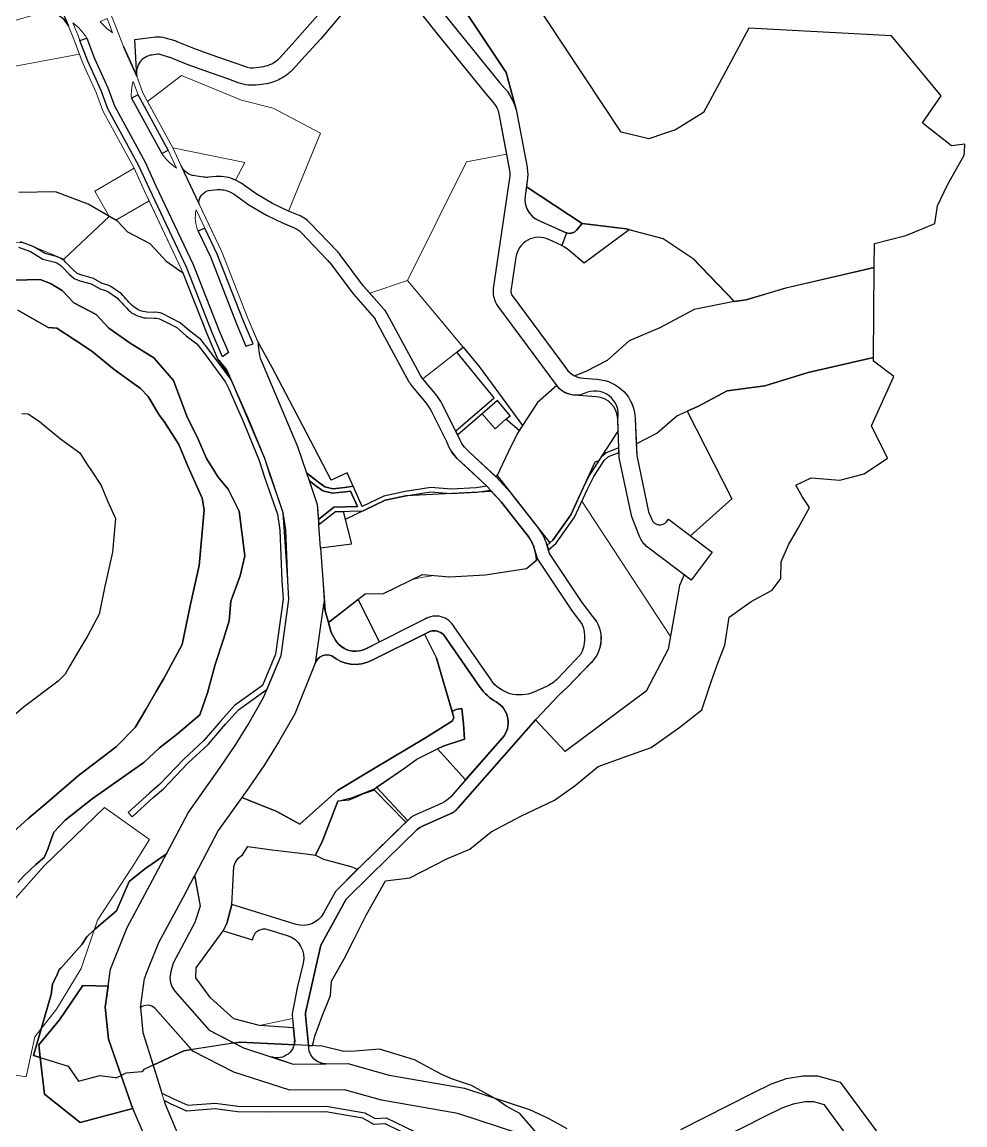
# Model space of a CAD drawing. Header units: millimetres. Extents: x 234550 to 240984, y 469077 to 474234.
# Drawn here: x 239903.7 to 240226.9, y 469961.6 to 470339.7 of the extents above; entities that cross this region are included whole.
import ezdxf

# ---------------------------------------------------------------- set-up
doc = ezdxf.new("R2010")
doc.units = ezdxf.units.MM
for name, color, linetype, lineweight in [('_proposed _Primary_road_Hatch', 7, 'Continuous', 0), ('_Proposed bicycle track hatch', 60, 'Continuous', 30), ('_Proposed institutional precinct_hatch', 150, 'Continuous', 0), ('_proposed OS-1_hatch', 70, 'Continuous', 0), ('_proposed OS-2 _hatch', 83, 'Continuous', 0), ('_Proposed urban Core _Hatch', 10, 'Continuous', 0), ('_Proposed_footpath hatch', 161, 'Continuous', 30), ('_Propossed _Secondary_road_Hatch', 251, 'Continuous', 0), ('E1', 108, 'Continuous', 30), ('E2', 106, 'Continuous', 30), ('E4', 53, 'Continuous', 30)]:
    doc.layers.add(name, color=color, linetype=linetype, lineweight=lineweight)
doc.layers.add('_Proposed Service-1 hatch', color=210, linetype='Continuous')
doc.layers.add('_proposed Tertiary_road_Hatch', color=252, linetype='Continuous')
doc.layers.add('_proposed UV_2_Hatch', color=53, linetype='Continuous', lineweight=0, true_color=0xf2d64a)
doc.layers.add('water', color=140, linetype='Continuous', lineweight=30, true_color=0x00cdfe)

msp = doc.modelspace()

# ---------------------------------------------------------------- linework, layer by layer
at = {"layer": '_proposed _Primary_road_Hatch'}
msp.add_lwpolyline([(239960.9, 469922.46), (239941.21, 469968.35), (239941.19, 469968.35), (239933.29, 469991.06), (239932.25, 470002.01), (239934.04, 470014.98), (239939.7, 470029.34), (239948.44, 470045.53), (239960.66, 470068.67), (239971.57, 470084.15), (239977.03, 470092.06), (239981.2, 470098.89), (239986.52, 470108.15), (239992.5, 470122.53), (239995.19, 470141.78), (239994.81, 470148.3), (239993.19, 470171.49), (239986.89, 470190.08), (239974.94, 470218.21), (239970.89, 470223.91), (239967.35, 470232.24), (239958.42, 470254.96), (239945.71, 470281.81), (239942.14, 470289.66), (239931.42, 470309.28), (239929.14, 470315.55), (239924.56, 470325.6), (239921.38, 470334.12), (239919.2, 470339.43), (239917.51, 470343.42)], dxfattribs=at)
msp.add_lwpolyline([(239933.04, 470345.21), (239935.34, 470339.59), (239938.43, 470331.35), (239943.04, 470321.23), (239945.13, 470315.48), (239955.45, 470296.64), (239959.32, 470288.12), (239972.2, 470260.92), (239981.23, 470237.92), (239984.69, 470229.77, 0.107994), (239985.98, 470222.9), (239998.16, 470194.23), (240004.89, 470174.36), (240006.79, 470148.89), (240007.23, 470141.37), (240004.23, 470119.95), (239997.17, 470102.6), (239991.59, 470092.89), (239986.79, 470085.06), (239981.32, 470077.14), (239970.98, 470062.52), (239958.89, 470039.64), (239950.55, 470024.2), (239945.66, 470011.87), (239944.27, 470001.83), (239945.09, 469993.36), (239952.78, 469968.73), (239972.32, 469922.47)], format="xyb", dxfattribs=at)
at = {"layer": '_Proposed bicycle track hatch'}
msp.add_lwpolyline([(239902.54, 470262.52), (239906.62, 470261.03), (239910.88, 470258.51), (239914.94, 470257.41, -0.153542), (239917.53, 470255.73), (239919.88, 470253.36), (239921.59, 470251.77), (239923.57, 470251.05), (239927.42, 470249.99), (239930.45, 470248.28, -0.046584), (239933.17, 470247.32), (239936.42, 470245.03, 0.015423), (239940.66, 470240.58, 0.151834), (239946.34, 470238.3), (239948.98, 470238.19, -0.143471), (239950.87, 470238), (239956.82, 470234.99), (239959.95, 470232.21), (239963.62, 470229.47), (239966.28, 470226.07), (239973.5, 470216.31), (239974.54, 470213.94), (239977.91, 470206.47), (239979.38, 470203.11), (239985.01, 470189.39), (239986.86, 470183.74), (239989.27, 470176.89), (239991.25, 470171.01), (239992.12, 470165.49), (239992.81, 470148.2), (239993.18, 470141.86), (239990.56, 470123.06), (239986.1, 470112.33), (239976.51, 470105.47), (239971.95, 470100.28), (239966.07, 470093.44), (239959.13, 470087.07), (239950.78, 470078.31), (239947.36, 470075.37), (239940.07, 470068.78), (239941.42, 470067.29), (239948.68, 470073.87), (239952.16, 470076.86), (239960.53, 470085.64), (239967.51, 470092.05), (239973.46, 470098.97), (239977.86, 470103.97), (239987.73, 470111.04), (239992.5, 470122.53), (239995.19, 470141.78), (239994.81, 470148.3), (239994.11, 470165.69), (239993.19, 470171.49), (239991.16, 470177.54), (239988.75, 470184.38), (239986.89, 470190.08), (239981.22, 470203.89), (239979.73, 470207.29), (239976.37, 470214.75), (239975.24, 470217.32), (239967.87, 470227.28), (239965.03, 470230.91), (239961.21, 470233.76), (239957.96, 470236.66), (239951.7, 470239.82, 0.135741), (239948.87, 470240.2), (239946.47, 470240.3, -0.147958), (239941.99, 470242.08, -0.015747), (239937.76, 470246.54), (239934.18, 470249.05, 0.045298), (239931.21, 470250.15), (239928.19, 470251.85), (239924.18, 470252.95), (239922.66, 470253.51), (239921.27, 470254.8), (239919, 470257.08, 0.150242), (239915.47, 470259.34), (239911.66, 470260.37), (239907.48, 470262.85), (239903.16, 470264.42, 0.036835)], format="xyb", dxfattribs=at)
at = {"layer": '_Proposed institutional precinct_hatch'}
msp.add_lwpolyline([(239933.04, 470345.21), (239935.34, 470339.59), (239938.43, 470331.35), (239943.04, 470321.23), (239945.13, 470315.48), (239946.75, 470312.52), (239958.34, 470321.42), (239978.94, 470313), (239989.79, 470310.2), (240006.02, 470301.7), (239995.07, 470274.9), (239998.49, 470273.5, -0.097164), (240002.51, 470270.85), (240011.64, 470261.26, -0.028933), (240012.76, 470259.94), (240020.8, 470249.25), (240022.97, 470246.77), (240035.79, 470251.18), (240056.1, 470291.88), (240069.86, 470294.46), (240067.27, 470308.28, 0.132123), (240065.47, 470312.03), (240062.75, 470315.19), (240046.12, 470335.69), (240033.67, 470351.48)], format="xyb", dxfattribs=at)
msp.add_lwpolyline([(239931.42, 470309.28), (239929.14, 470315.55), (239924.56, 470325.6), (239923.38, 470328.77), (239889.54, 470322.46), (239889.29, 470285.55), (239891.07, 470263.92), (239894.6, 470264.78), (239904.44, 470264.1), (239918.08, 470258.4), (239933.61, 470273.09), (239928.62, 470281.76), (239942.14, 470289.66)], close=True, dxfattribs=at)
msp.add_lwpolyline([(240028.87, 470239.7), (240040.05, 470219, 0.054753), (240041.13, 470217.43), (240054.89, 470228.25), (240035.79, 470251.18), (240022.97, 470246.77), (240027.86, 470241.17, -0.055813)], format="xyb", close=True, dxfattribs=at)
at = {"layer": '_proposed OS-1_hatch'}
msp.add_lwpolyline([(239888.03, 469980.7), (239905.16, 469978.16), (239908.07, 469991.85), (239915.52, 470001.37), (239923.98, 470015.24), (239929.59, 470031.86), (239941.41, 470050.04), (239947.42, 470059.49), (239931.99, 470070.48), (239911.33, 470050.51), (239896.25, 470033.38), (239886.44, 470004.87), (239882.47, 469987.5), (239881.73, 469981.98)], close=True, dxfattribs=at)
at = {"layer": '_proposed OS-2 _hatch'}
for points in [[(239921.11, 470339.51), (239923.05, 470334.77), (239923.57, 470333.39), (239925.91, 470334.27, 0.093469)], [(239933.67, 470338.93), (239932.85, 470340.93), (239930.54, 470339.98, 0.094851), (239934.73, 470336.1)], [(239941.82, 470319.33, 0.095139), (239941.2, 470313.7), (239943.48, 470314.74)], [(239953.83, 470295.84), (239951.6, 470294.72, 0.095913), (239956.62, 470289.71)], [(240095.67, 470270.68), (240076.57, 470283.22), (240076.12, 470280.22, 0.331972), (240080.66, 470271.79), (240090.04, 470267.65), (240090.37, 470267.5, 0.321363), (240093.76, 470268.38)], [(239963.38, 470275.33, 0.159172), (239964.08, 470268.01), (239966.34, 470269.08)], [(240028.87, 470239.7), (240040.05, 470219, 0.054753), (240041.13, 470217.43), (240054.89, 470228.25), (240035.79, 470251.18), (240022.97, 470246.77), (240027.86, 470241.17, -0.055813)], [(240118.07, 470159.75, -0.136761), (240115.47, 470163.17), (240112.7, 470170.13), (240108.43, 470190.37), (240108.36, 470192.17), (240104.76, 470190.75), (240103.25, 470189.43), (240099.64, 470183.93), (240097.39, 470179.38), (240095.59, 470175.47), (240125.99, 470129.09), (240129.08, 470146.6), (240130.66, 470150.2)], [(240066.26, 470106.63, -0.113957), (240060.76, 470111.62), (240048.13, 470129.79, 0.247186), (240043.66, 470130.91), (240041.62, 470129.89), (240045.73, 470121.65), (240051.12, 470103.39), (240052.56, 470104.03), (240054.41, 470104.38), (240055.05, 470099.16), (240055.33, 470093.92), (240048.01, 470091.49), (240046.08, 470090.52), (240055.72, 470079.96), (240068.37, 470094.37, 0.477454)]]:
    msp.add_lwpolyline(points, format="xyb", close=True, dxfattribs=at)
for points in [[(239947.3, 470278.47), (239935.85, 470271.78), (239936.39, 470271.47), (239939.92, 470267.72), (239947.58, 470263.7), (239953.33, 470257.49), (239957.35, 470254.64), (239958.93, 470253.66), (239958.42, 470254.96)], [(240065.85, 470200.24), (240069.5, 470203.54), (240070.97, 470204.7), (240066.64, 470209.95), (240061.43, 470205.4)]]:
    msp.add_lwpolyline(points, close=True, dxfattribs=at)
at = {"layer": '_Proposed Service-1 hatch'}
for points in [[(240095.67, 470270.68), (240076.57, 470283.22), (240076.12, 470280.22, 0.331972), (240080.66, 470271.79), (240090.04, 470267.65), (240090.37, 470267.5, 0.321363), (240093.76, 470268.38)], [(240066.26, 470106.63, -0.113957), (240060.76, 470111.62), (240048.13, 470129.79, 0.247186), (240043.66, 470130.91), (240041.62, 470129.89), (240045.73, 470121.65), (240051.12, 470103.39), (240052.56, 470104.03), (240054.41, 470104.38), (240055.05, 470099.16), (240055.33, 470093.92), (240048.01, 470091.49), (240046.08, 470090.52), (240055.72, 470079.96), (240068.37, 470094.37, 0.477454)]]:
    msp.add_lwpolyline(points, format="xyb", close=True, dxfattribs=at)
msp.add_lwpolyline([(240041.62, 470129.89), (240023.51, 470120.84, -0.298924), (240009.88, 470122.45, 0.424388), (240004.23, 470119.95), (239997.17, 470102.6), (239991.59, 470092.89), (239986.79, 470085.06), (239981.32, 470077.14), (239979.05, 470073.93), (239991.06, 470069.08), (239998.88, 470064.69), (240011.89, 470076.24), (240024.12, 470083.73), (240041.96, 470094.37), (240051.28, 470100.21), (240051.73, 470101.32), (240045.73, 470121.65)], format="xyb", dxfattribs=at)
msp.add_lwpolyline([(239941.66, 469967.31), (239923.68, 469962.44), (239911.39, 469972.19), (239909.44, 469989.08), (239916.55, 469997.68), (239924.54, 470009.4), (239933.25, 470009.25), (239932.25, 470002.01), (239933.29, 469991.06), (239941.21, 469968.35)], close=True, dxfattribs=at)
at = {"layer": '_proposed Tertiary_road_Hatch'}
for points in [[(240038.33, 470355.27), (240050.81, 470339.44), (240067.35, 470319.04, -0.130158), (240073.09, 470309.72), (240076.8, 470290.02, -0.083299), (240076.89, 470285.39), (240076.12, 470280.22, 0.337447), (240080.8, 470271.73), (240090.37, 470267.5)], [(240021.51, 470352.35), (240010.51, 470339.09), (240006.08, 470334.05), (240000.7, 470328.17), (239996.53, 470323.51, -0.083145), (239992.92, 470320.62), (239992.24, 470320.24, -0.089933), (239987.51, 470318.62), (239984.82, 470318.21, -0.128298), (239977.79, 470318.95), (239974.63, 470320.15), (239966.41, 470322.97), (239960.27, 470325.18), (239954.48, 470327.58, 0.024924), (239954.29, 470327.65), (239951.08, 470328.62, 0.103873), (239950.26, 470328.7), (239948.25, 470328.45, 0.434639), (239943.04, 470321.23), (239938.43, 470331.35), (239943.04, 470321.23), (239942.41, 470333.79), (239949.54, 470334.65, -0.103873), (239952.82, 470334.37), (239956.03, 470333.39, -0.024924), (239956.78, 470333.13), (239962.44, 470330.77), (239968.4, 470328.63), (239976.66, 470325.79), (239979.91, 470324.57, 0.128298), (239983.92, 470324.15), (239986.61, 470324.55, 0.089933), (239989.31, 470325.48), (239989.99, 470325.86, 0.083145), (239992.06, 470327.51), (239996.25, 470332.2), (240001.61, 470338.06), (240005.95, 470342.99)], [(240088.71, 470263.18), (240084.22, 470265.23, 0.498545), (240072.99, 470259.12), (240071.28, 470247.53, 0.198435), (240071.65, 470246.05), (240090.27, 470220.85, 0.219803), (240096.15, 470217.62), (240100.88, 470217.29, -0.382997), (240113.91, 470203.87), (240114.4, 470191.11), (240118.47, 470171.87), (240119.53, 470169.21, 0.58406), (240124.71, 470168.5), (240125.32, 470169.31), (240140.27, 470157.97), (240133.02, 470148.41), (240118.07, 470159.75, -0.13676), (240115.47, 470163.17), (240112.7, 470170.13), (240108.43, 470190.37), (240107.91, 470203.64, 0.382997), (240100.47, 470211.31), (240092.98, 470211.83, -0.219803), (240087.09, 470215.05), (240066.82, 470242.49, -0.198435), (240065.34, 470248.41), (240070.95, 470286.27, 0.083299), (240070.9, 470288.91), (240067.27, 470308.28, 0.132123), (240065.47, 470312.03), (240062.75, 470315.19), (240046.12, 470335.69), (240033.67, 470351.48, 0.421889)], [(239917.51, 470343.42), (239919.6, 470338.46, 0.277549), (239911.41, 470343.25)]]:
    msp.add_lwpolyline(points, format="xyb", dxfattribs=at)
for points in [[(239972.37, 470225.01), (239969.01, 470232.92), (239960.07, 470255.67), (239947.35, 470282.57), (239943.74, 470290.5), (239933.06, 470310.03), (239930.81, 470316.24), (239926.23, 470326.29), (239923.57, 470333.39), (239925.91, 470334.27), (239928.54, 470327.25), (239933.13, 470317.18), (239935.35, 470311.06), (239945.96, 470291.66), (239949.62, 470283.62), (239962.37, 470256.67), (239971.33, 470233.87), (239974.45, 470226.51)], [(239953.83, 470295.84), (239943.48, 470314.74), (239941.2, 470313.7), (239951.6, 470294.72)], [(239964.08, 470268.01), (239968.25, 470259.21), (239977.25, 470236.29), (239980.47, 470228.65), (239982.89, 470229.42), (239979.57, 470237.24), (239970.54, 470260.2), (239966.34, 470269.08)], [(240013.74, 470171.98), (240016.65, 470160.69), (240006.01, 470159.4), (240005.41, 470167.43), (240011.14, 470171.91)]]:
    msp.add_lwpolyline(points, close=True, dxfattribs=at)
for points in [[(239972.61, 470028.17), (239982.7, 470025.06), (239982.94, 470025.93, -0.421235), (239987.97, 470028.67), (239994.61, 470026.62, -0.396479), (240000.03, 470017.09), (239997.97, 470008.61), (239996.37, 470000.28, 0.071839), (239996.33, 469999.42), (239997.13, 469991.2, -0.541072), (239989.29, 469984.92), (239996.66, 469982.51), (240007.89, 469982.59, -0.384122), (240001.96, 469988.01), (240000.87, 469999.21, -0.071839), (240000.91, 470000.07), (240006.15, 470023.2), (240014.81, 470038.98), (240023.23, 470047.4), (240039.19, 470062.89, -0.089025), (240040.95, 470064.08), (240050.46, 470068.28, 0.109064), (240053.24, 470070.32), (240079.87, 470100.64), (240087.78, 470109.06, -0.025795), (240088.37, 470109.64), (240090.59, 470111.55), (240098.42, 470119.77, 0.416535), (240099.34, 470135.96), (240095.73, 470140.71), (240084.54, 470157.59), (240083.57, 470160.66, 0.077791), (240080.85, 470166.09), (240071.33, 470178.2), (240066.21, 470183.8), (240057.11, 470192.32, -0.148732), (240053.47, 470197.4), (240047.65, 470208.93, 0.054921), (240045.86, 470211.68), (240041.13, 470217.43, -0.054753), (240040.05, 470219), (240028.87, 470239.7, 0.055813), (240027.86, 470241.17), (240020.8, 470249.25), (240012.76, 470259.94, 0.028933), (240011.64, 470261.26), (240002.51, 470270.85, 0.097164), (239998.49, 470273.5), (239995.07, 470274.9), (239989.58, 470277.57), (239983.94, 470280.84), (239978.81, 470284.55), (239976.9, 470285.55, 0.136409), (239970.28, 470286.77), (239967.68, 470286.53, -0.056934), (239965.86, 470286.58), (239962.9, 470286.99, -0.256899), (239958.26, 470290.45), (239959.32, 470288.12), (239964.32, 470277.56, -0.342896), (239967.57, 470282.01), (239970.69, 470282.29, -0.134628), (239974.88, 470281.53), (239976.44, 470280.71), (239981.49, 470277.06), (239987.46, 470273.59), (239993.23, 470270.79), (239996.79, 470269.33, -0.097164), (239999.36, 470267.64), (240008.2, 470258.35, -0.028882), (240009.32, 470257.03), (240017.3, 470246.42), (240024.47, 470238.21, -0.055813), (240024.91, 470237.57), (240036.34, 470216.42, 0.039786), (240037.43, 470214.85), (240042.21, 470209.03, -0.055006), (240044, 470206.28), (240049.21, 470195.96, 0.123554), (240053.16, 470189.82), (240056.8, 470186.4), (240063.1, 470180.55), (240067.9, 470175.28), (240072.9, 470168.93), (240076.77, 470164.03, -0.090876), (240079.3, 470159.25), (240080.44, 470155.64), (240092.06, 470138.1), (240095.75, 470133.24, -0.204875), (240095.17, 470122.87), (240087.33, 470114.66, -0.098574), (240083.5, 470111.97), (240079.16, 470110.05, -0.35913), (240064.46, 470114.18), (240051.83, 470132.36, 0.434964), (240041.74, 470134.98), (240021.5, 470124.87, -0.38702), (240011.13, 470127.8), (240009.61, 470130.47), (240007.05, 470140.03), (240004.23, 470119.95, -0.424388), (240009.88, 470122.45, 0.298924), (240023.51, 470120.84), (240043.66, 470130.91, -0.247186), (240048.13, 470129.79), (240060.76, 470111.62, 0.113957), (240066.26, 470106.63, -0.477454), (240068.37, 470094.37), (240050.51, 470074.03, -0.109064), (240047.73, 470071.99), (240038.39, 470067.87, 0.089025), (240036.63, 470066.68), (240020.07, 470050.6), (240011.18, 470041.7), (240007.04, 470034.18, -0.355846), (239997.67, 470030.38), (239975.58, 470037.19), (239973.89, 470030.63)], [(240111.83, 470268.63), (240110.78, 470268.9), (240095.67, 470270.68), (240093.76, 470268.38, -0.321363), (240090.37, 470267.5), (240088.71, 470263.18, -0.066114), (240090.5, 470262.07), (240096.36, 470257.23)]]:
    msp.add_lwpolyline(points, format="xyb", close=True, dxfattribs=at)
at = {"layer": '_Proposed urban Core _Hatch'}
msp.add_lwpolyline([(239923.38, 470328.77), (239921.38, 470334.12), (239919.2, 470339.43, 0.310316), (239909.96, 470342.82), (239899.8, 470339.81), (239892.9, 470338.12), (239896.46, 470323.75)], format="xyb", close=True, dxfattribs=at)
at = {"layer": '_proposed UV_2_Hatch'}
for points in [[(239995.07, 470274.9), (240006.02, 470301.7), (239989.79, 470310.2), (239978.94, 470313), (239958.34, 470321.42), (239946.75, 470312.52), (239955.45, 470296.64), (239980.04, 470291.54), (239976.9, 470285.55), (239978.81, 470284.55), (239983.94, 470280.84), (239989.58, 470277.57)], [(239933.61, 470273.09), (239928.62, 470281.76), (239942.14, 470289.66), (239945.71, 470281.81), (239947.3, 470278.47), (239935.85, 470271.78)]]:
    msp.add_lwpolyline(points, close=True, dxfattribs=at)
for points in [[(240065.34, 470248.41), (240070.95, 470286.27, 0.083299), (240070.9, 470288.91), (240069.86, 470294.46), (240056.1, 470291.88), (240035.79, 470251.18), (240060.36, 470221.69), (240075.2, 470201.37), (240080.42, 470209.31), (240087.05, 470215.11), (240067.76, 470241.22, -0.229108)], [(240096.36, 470257.23), (240090.5, 470262.07, 0.066114), (240088.71, 470263.18), (240084.22, 470265.23, 0.498545), (240072.99, 470259.12), (240071.28, 470247.53, 0.198435), (240071.65, 470246.05), (240090.27, 470220.85, 0.119572), (240093.17, 470218.43), (240096.94, 470219.92), (240104.25, 470223.72), (240107.38, 470226.48), (240111.85, 470230.42), (240122.31, 470234.95), (240134.14, 470241.25), (240147.83, 470243.9), (240133.66, 470258.68), (240123.44, 470265.57), (240111.83, 470268.63)], [(240052.72, 470226.54), (240041.13, 470217.43), (240045.85, 470211.68, -0.054967), (240047.65, 470208.93), (240052.36, 470199.6), (240065.49, 470210.86)], [(240131.74, 470206.34), (240128.13, 470204.77), (240121.34, 470198.8), (240114.25, 470195.11), (240114.4, 470191.11), (240118.47, 470171.87), (240119.53, 470169.21, 0.58406), (240124.71, 470168.5), (240125.32, 470169.31), (240132.86, 470163.59), (240146.99, 470176.29)], [(240073.55, 470198.85), (240074.13, 470199.75), (240069.5, 470203.54), (240065.85, 470200.24), (240061.43, 470205.4), (240053.06, 470198.22), (240053.47, 470197.4, 0.148732), (240057.11, 470192.32), (240066.13, 470183.87), (240066.98, 470185.07), (240070.32, 470192.3)], [(240084.15, 470158.82), (240086.75, 470161.05), (240093.07, 470170.02), (240095.59, 470175.47), (240125.99, 470129.09), (240125.22, 470124.73), (240117.67, 470110.29), (240089.9, 470089.63), (240079.73, 470100.48), (240079.87, 470100.64), (240087.78, 470109.06), (240090.59, 470111.55), (240099.74, 470121.14, 0.368364), (240099.34, 470135.96), (240095.73, 470140.71), (240084.54, 470157.59)], [(240051.83, 470132.36, 0.434964), (240041.74, 470134.98), (240026.2, 470127.22), (240018.92, 470141.81), (240021.32, 470143.69), (240027.58, 470143.88), (240037.41, 470148.61), (240040.56, 470149.27), (240044.93, 470150), (240050.18, 470149.53), (240062.48, 470150.17), (240076.6, 470152.35), (240080.44, 470155.64), (240092.06, 470138.1), (240095.75, 470133.24, -0.204875), (240095.17, 470122.87), (240087.33, 470114.66, -0.098574), (240083.5, 470111.97), (240079.16, 470110.05, -0.35672), (240064.46, 470114.18)], [(240055.72, 470079.96), (240046.08, 470090.52), (240039.08, 470087), (240034.46, 470083.76), (240025.22, 470077.4), (240035.87, 470065.95), (240036.63, 470066.68, -0.089025), (240038.39, 470067.87), (240047.73, 470071.99, 0.109064), (240050.51, 470074.03)], [(240011.18, 470041.7), (240018.74, 470049.27), (240016.46, 470050.22), (240007.05, 470052.73), (240004.27, 470054.08), (240001.14, 470054.6), (239989.39, 470055.93), (239981.06, 470057.03), (239979.28, 470054.23), (239977.8, 470053.07), (239976.85, 470051.69), (239976.32, 470050.21), (239976, 470043.65), (239975.58, 470037.19), (239975.58, 470037.18), (239997.67, 470030.38, 0.355846), (240007.04, 470034.18)]]:
    msp.add_lwpolyline(points, format="xyb", close=True, dxfattribs=at)
for points in [[(240051.42, 470191.58), (240044, 470206.28, 0.027482), (240043.18, 470207.7), (240042.21, 470209.03), (240038.71, 470213.29), (240037.43, 470214.85, -0.039786), (240036.34, 470216.42), (240024.91, 470237.57, 0.055813), (240024.47, 470238.21), (240017.29, 470246.41), (240017.17, 470246.59), (240009.32, 470257.03, 0.028882), (240008.2, 470258.35), (239999.36, 470267.64, 0.097164), (239996.79, 470269.33), (239993.23, 470270.79), (239987.46, 470273.59), (239981.49, 470277.06), (239976.44, 470280.71), (239974.88, 470281.53, 0.134628), (239970.69, 470282.29), (239967.57, 470282.01, 0.342896), (239964.32, 470277.56), (239972.2, 470260.92), (239981.23, 470237.92), (239984.52, 470230.17), (239989.42, 470221.29), (240001.24, 470198.94), (240009.68, 470182.71), (240015.1, 470185.18), (240020.31, 470173.68), (240027.69, 470177.23), (240035.02, 470178.76), (240041, 470179.76), (240043.79, 470180.22), (240050.74, 470179.6), (240059.4, 470180.05), (240063.03, 470180.61), (240053.16, 470189.82)], [(240050.58, 470193, 0.123554), (240053.16, 470189.82)], [(239997.97, 470008.61), (240000.03, 470017.09, 0.396479), (239994.61, 470026.62), (239987.97, 470028.67, 0.421235), (239982.94, 470025.93), (239982.7, 470025.06), (239972.61, 470028.17), (239963.38, 470015.52), (239963.27, 470012), (239968.29, 470005.15), (239976.25, 469998.05), (239985.05, 469995.67), (239996.46, 469998.09), (239996.33, 469999.42, -0.071839), (239996.37, 470000.28), (239997.97, 470008.61)]]:
    msp.add_lwpolyline(points, format="xyb", dxfattribs=at)
at = {"layer": '_Proposed_footpath hatch'}
for points in [[(240052.36, 470199.6), (240065.49, 470210.86), (240052.72, 470226.54), (240054.89, 470228.25), (240060.36, 470221.69), (240075.2, 470201.37), (240074.13, 470199.75), (240069.5, 470203.54), (240070.97, 470204.7), (240066.64, 470209.95), (240061.43, 470205.4), (240053.06, 470198.22)], [(240083.66, 470160.37), (240084.15, 470158.82), (240086.75, 470161.05), (240093.07, 470170.02), (240097.39, 470179.38), (240099.64, 470183.93), (240103.25, 470189.43), (240104.76, 470190.75), (240108.36, 470192.17), (240108.3, 470193.76), (240103.97, 470192.05), (240102.11, 470190.42), (240098.33, 470184.68), (240096.04, 470180.02), (240091.77, 470170.78), (240085.63, 470162.06)], [(240003.94, 470181.1), (240006.82, 470179.04), (240010.15, 470178.25), (240014.51, 470178.68), (240016.29, 470178.93), (240018.69, 470173.63), (240010.61, 470173.39), (240005.27, 470169.22), (240005.41, 470167.43), (240011.14, 470171.91), (240020.69, 470172.19), (240028.17, 470175.8), (240035.3, 470177.29), (240043.84, 470178.71), (240050.71, 470178.1), (240059.56, 470178.56), (240064.25, 470179.28), (240063.1, 470180.55), (240063.03, 470180.61), (240059.4, 470180.05), (240050.74, 470179.6), (240043.79, 470180.22), (240035.02, 470178.76), (240027.69, 470177.23), (240020.31, 470173.68), (240017.19, 470180.57), (240014.33, 470180.17), (240010.21, 470179.76), (240007.46, 470180.43), (240004.84, 470182.29), (240001.21, 470185.23), (240002.1, 470182.58)]]:
    msp.add_lwpolyline(points, close=True, dxfattribs=at)
at = {"layer": '_Propossed _Secondary_road_Hatch'}
msp.add_lwpolyline([(240074.31, 469958.56), (240053.07, 469965.54), (240026.86, 469970.08), (240014.25, 469973.67), (239995.46, 469973.53), (239976.25, 469979.72), (239962.25, 469986.89), (239949.34, 470001.54, 0.379958), (239944.27, 470001.83), (239945.66, 470011.87), (239947.28, 470015.94), (239950.55, 470024.2), (239958.89, 470039.64), (239962.82, 470047.08), (239964.74, 470036.62), (239962.89, 470030.98), (239955.47, 470017.07), (239954.68, 470014.28), (239954.36, 470012.07), (239954.54, 470010.35), (239955.18, 470008.89), (239956.01, 470007.64), (239967.8, 469994.09), (239979.57, 469988.1), (239996.66, 469982.51), (240015.4, 469982.64), (240029.55, 469978.67), (240055.42, 469974.27), (240077.65, 469966.93), (240084.08, 469963.94), (240090.49, 469960.37)], format="xyb", dxfattribs=at)
for points in [[(240129.52, 469960.02), (240154.12, 469972.53), (240160.62, 469975.7), (240165.78, 469977.51), (240171.34, 469978.5), (240176.34, 469978.51), (240184.15, 469976.27), (240197.15, 469958.69)], [(240189.04, 469954.51), (240178.73, 469968.46), (240175.08, 469969.51), (240172.14, 469969.5), (240168.07, 469968.78), (240164.09, 469967.39), (240158.26, 469964.53), (240133.27, 469951.84)]]:
    msp.add_lwpolyline(points, dxfattribs=at)
at = {"layer": 'E1'}
for points in [[(240038.33, 470355.27), (240050.81, 470339.44), (240067.35, 470319.04, -0.130158), (240073.09, 470309.72), (240069.68, 470322.44), (240026.58, 470387.09)], [(239933.25, 470009.25), (239934.04, 470014.98), (239939.7, 470029.34), (239948.44, 470045.53), (239960.66, 470068.67), (239971.57, 470084.15), (239977.03, 470092.06), (239981.2, 470098.89), (239986.52, 470108.15), (239992.5, 470122.53), (239995.19, 470141.78), (239994.81, 470148.3), (239993.19, 470171.49), (239986.89, 470190.08), (239974.94, 470218.21, 0.139901), (239970.89, 470223.91), (239967.35, 470232.24), (239958.93, 470253.66), (239957.35, 470254.64), (239953.33, 470257.49), (239947.58, 470263.7), (239939.92, 470267.72), (239936.39, 470271.47), (239926.4, 470277.32), (239915.16, 470281.53), (239902.61, 470281.31)], [(239941.21, 469968.35), (239941.66, 469967.31), (239923.68, 469962.44), (239911.39, 469972.19), (239909.94, 469984.71), (239907.64, 469985.41), (239913.72, 470006.38), (239914.18, 470009.9), (239915.89, 470013.48), (239916.49, 470014.86), (239916.96, 470015.4), (239924.2, 470023.48), (239925.95, 470026.14), (239928.54, 470028.57), (239936.04, 470035.05), (239940.43, 470045.14), (239945.72, 470049.32), (239953.24, 470054.61), (239960.66, 470068.67), (239971.57, 470084.15), (239977.03, 470092.06), (239981.2, 470098.89), (239986.52, 470108.15), (239992.5, 470122.53), (239995.19, 470141.78), (239994.81, 470148.3), (239993.19, 470171.49), (239986.89, 470190.08), (239974.94, 470218.21, 0.139901), (239970.89, 470223.91), (239967.35, 470232.24), (239958.93, 470253.66), (239957.35, 470254.64), (239953.33, 470257.49), (239947.58, 470263.7), (239939.92, 470267.72), (239936.39, 470271.47), (239926.4, 470277.32), (239915.16, 470281.53), (239902.61, 470281.31)], [(240096.42, 470212.35, -0.338156), (240087.09, 470215.05), (240087.05, 470215.11), (240080.42, 470209.31), (240073.55, 470198.85), (240070.32, 470192.3), (240066.59, 470184.23), (240084.67, 470161.23), (240085.63, 470162.06), (240091.77, 470170.78), (240100.16, 470188.93), (240101.47, 470189.45), (240108.07, 470199.5), (240107.91, 470203.64, 0.628801), (240096.42, 470212.35, -0.338156)], [(240050.18, 470149.53), (240062.48, 470150.17), (240076.6, 470152.35), (240079.99, 470155.25, 0.170933), (240076.36, 470164.53), (240067.9, 470175.28), (240064.67, 470178.83), (240035.32, 470177.29), (240035.3, 470177.29), (240028.17, 470175.8), (240014.46, 470169.19), (240016.65, 470160.69), (240006.01, 470159.4), (240007.62, 470137.91), (240008.71, 470133.84), (240021.32, 470143.69), (240027.58, 470143.88), (240041.02, 470150.35), (240050.18, 470149.53)], [(239962.25, 469986.89), (239949.34, 470001.54, 0.379958), (239944.27, 470001.83), (239945.66, 470011.87), (239947.28, 470015.94), (239950.55, 470024.2), (239958.89, 470039.64), (239962.82, 470047.08), (239964.74, 470036.62), (239962.89, 470030.98), (239955.47, 470017.07), (239954.68, 470014.28), (239954.36, 470012.07), (239954.54, 470010.35), (239955.18, 470008.89), (239956.01, 470007.64), (239967.8, 469994.09), (239979.57, 469988.1), (239996.66, 469982.51), (240015.4, 469982.64), (240029.55, 469978.67), (240055.42, 469974.27), (240077.65, 469966.93), (240084.08, 469963.94), (240090.49, 469960.37)]]:
    msp.add_lwpolyline(points, format="xyb", dxfattribs=at)
for points in [[(240195.54, 470224.7), (240195.79, 470255.55), (240165.5, 470248.56), (240151.89, 470244.47), (240147.83, 470243.9), (240134.14, 470241.25), (240122.31, 470234.95), (240111.85, 470230.42), (240104.25, 470223.72), (240096.94, 470219.92), (240093.17, 470218.43, 0.097664), (240096.15, 470217.62), (240100.88, 470217.29, -0.382997), (240113.91, 470203.87), (240114.25, 470195.11), (240121.34, 470198.8), (240128.13, 470204.77), (240135.35, 470207.91), (240145.43, 470213.27), (240158.33, 470215.07), (240173.2, 470219.55)], [(239989.42, 470221.29), (239984.52, 470230.17), (239984.69, 470229.77, 0.107994), (239985.98, 470222.9), (239998.16, 470194.23), (240001.21, 470185.23), (240004.84, 470182.29), (240007.46, 470180.43), (240010.21, 470179.76), (240014.33, 470180.17), (240017.19, 470180.57), (240015.1, 470185.19), (240009.68, 470182.71), (240001.24, 470198.94)], [(240018.92, 470141.81), (240014.24, 470138.16), (240008.71, 470133.84), (240009.61, 470130.47), (240011.13, 470127.79, 0.082186), (240012.86, 470125.83, 0.295226), (240021.5, 470124.87), (240026.2, 470127.22)], [(239981.06, 470057.03), (239989.39, 470055.93), (240001.14, 470054.6), (240004.27, 470054.08), (240006.75, 470059.08), (240011.92, 470072.61), (240016.97, 470073.9), (240024.47, 470076.89), (240034.46, 470083.76), (240039.08, 470087), (240046.08, 470090.52), (240048, 470091.49), (240055.33, 470093.92), (240055.05, 470099.16), (240054.41, 470104.38), (240052.56, 470104.03), (240051.12, 470103.39), (240051.73, 470101.32), (240051.28, 470100.21), (240041.96, 470094.37), (240024.12, 470083.73), (240011.89, 470076.24), (239998.88, 470064.69), (239991.06, 470069.08), (239979.05, 470073.93), (239970.98, 470062.52), (239962.82, 470047.08), (239962.89, 470046.73), (239962.94, 470046.83), (239964.74, 470036.62), (239962.89, 470030.98), (239955.47, 470017.07), (239954.68, 470014.28), (239954.36, 470012.07), (239954.54, 470010.35), (239955.18, 470008.89), (239956.01, 470007.64), (239967.8, 469994.09), (239976.46, 469989.69), (239978.31, 469989.97), (239992.69, 469989.27), (239996.95, 469989.07, 0.090039), (239997.13, 469991.2), (239996.77, 469994.91), (239985.05, 469995.67), (239976.25, 469998.05), (239968.29, 470005.15), (239963.27, 470012), (239963.38, 470015.52), (239972.61, 470028.17), (239973.89, 470030.63), (239975.58, 470037.19), (239976, 470043.65), (239976.32, 470050.21), (239976.85, 470051.69), (239977.8, 470053.07), (239979.28, 470054.23)], [(239949.34, 470001.54, 0.379958), (239944.27, 470001.83), (239945.09, 469993.36), (239948.6, 469982.12), (239959.14, 469987.04), (239961.76, 469987.44)]]:
    msp.add_lwpolyline(points, format="xyb", close=True, dxfattribs=at)
for points in [[(239896.44, 470251.19), (239909.98, 470251.43), (239913.46, 470250.13), (239917.5, 470247.76), (239921.52, 470243.49), (239929.08, 470239.53), (239933.43, 470234.83), (239940.77, 470229.62), (239948.91, 470224.6), (239955.65, 470216.83), (239960.15, 470204.65), (239964.06, 470196.77), (239966.94, 470190.16), (239970.88, 470183.66), (239974.37, 470179.64), (239978.18, 470172.01), (239980.09, 470156.74), (239978.48, 470149.84), (239975.31, 470141.25), (239974.66, 470134.43), (239972.81, 470128.21), (239969.91, 470119.46), (239967.33, 470109.76), (239964.7, 470102.26), (239957.02, 470095.69), (239950.86, 470090.93), (239945.47, 470085.84), (239927.77, 470073.37), (239918.53, 470066.07), (239914.65, 470061.96), (239913.8, 470059.77), (239912.53, 470056.21), (239911.26, 470053.29), (239908.46, 470050.87), (239904.26, 470046.93), (239902.29, 470044.76)], [(239896.44, 470251.19), (239909.98, 470251.43), (239913.46, 470250.13), (239917.5, 470247.76), (239921.52, 470243.49), (239929.08, 470239.53), (239933.43, 470234.83), (239940.77, 470229.62), (239948.91, 470224.6), (239955.65, 470216.83), (239960.15, 470204.65), (239964.06, 470196.77), (239966.94, 470190.16), (239970.88, 470183.66), (239974.37, 470179.64), (239978.18, 470172.01), (239980.09, 470156.74), (239978.48, 470149.84), (239975.31, 470141.25), (239974.66, 470134.43), (239972.81, 470128.21), (239969.91, 470119.46), (239967.33, 470109.76), (239964.7, 470102.26), (239957.02, 470095.69), (239950.86, 470090.93), (239945.47, 470085.84), (239927.77, 470073.37), (239918.53, 470066.07), (239914.65, 470061.96), (239913.8, 470059.77), (239912.53, 470056.21), (239911.26, 470053.29), (239908.46, 470050.87), (239904.26, 470046.93), (239902.29, 470044.76)], [(239894.6, 470056.63), (239905.69, 470066.59), (239913.06, 470072.72), (239923.03, 470081.38), (239936.01, 470091.2), (239942.54, 470097.88), (239946.11, 470104.02), (239949.7, 470110.28), (239952.31, 470114.63), (239958.63, 470126.31), (239961.36, 470139.61), (239964.37, 470153.43), (239966.13, 470172.52), (239965.42, 470176.47), (239960.56, 470187.52), (239957.41, 470194.96), (239952.38, 470202.75), (239950.88, 470204.86), (239946.92, 470211.37), (239944.26, 470214.14), (239935.26, 470220.58), (239927.66, 470226.94), (239921.97, 470230.67), (239915.67, 470234.8), (239912.63, 470235.01), (239902.24, 470241)], [(239903.65, 470205.56), (239905.78, 470205.42), (239909.73, 470202.82), (239916.87, 470196.84), (239923.55, 470192.06), (239925.8, 470188.37), (239927.53, 470185.93), (239930.8, 470180.86), (239933.02, 470175.64), (239935.72, 470169.49), (239934.67, 470158.02), (239932.01, 470145.81), (239930.14, 470136.69), (239926.23, 470129.48), (239923.82, 470125.45), (239920.14, 470119.03), (239918.48, 470116.18), (239916.12, 470113.77), (239904.13, 470104.69), (239893.63, 470095.59)], [(240001.21, 470185.23), (240004.84, 470182.29)], [(239953.24, 470054.61), (239945.72, 470049.32), (239940.43, 470045.14), (239936.04, 470035.05), (239928.54, 470028.57), (239925.95, 470026.14), (239924.2, 470023.48), (239916.96, 470015.4), (239916.49, 470014.86), (239915.89, 470013.48), (239914.18, 470009.9), (239913.72, 470006.38), (239907.64, 469985.41), (239919.47, 469981.82)], [(239936.04, 470035.05), (239940.43, 470045.14)], [(239916.96, 470015.4), (239924.2, 470023.48)], [(239932.25, 470002.01), (239934.04, 470014.98)], [(239909.94, 469984.71), (239911.39, 469972.19), (239923.68, 469962.44), (239941.66, 469967.31), (239941.21, 469968.35), (239941.19, 469968.35), (239933.29, 469991.06), (239932.25, 470002.01), (239933.25, 470009.25), (239924.54, 470009.4), (239916.55, 469997.68), (239909.44, 469989.08), (239909.94, 469984.71), (239919.47, 469981.82), (239923.07, 469976.63), (239930.33, 469978.61), (239935.61, 469977.83), (239936.15, 469977.84), (239937.63, 469978.58)], [(239911.39, 469972.19), (239909.94, 469984.71), (239907.64, 469985.41), (239909.94, 469984.71), (239909.44, 469989.08)], [(240081.45, 469957.37), (240074.34, 469965.57), (240069.68, 469968.06), (240066.46, 469970.35), (240057.73, 469975.17), (240051.21, 469977.35), (240047.86, 469978.85), (240045.37, 469980.05), (240038.19, 469983.91), (240026.28, 469987.6), (240017.9, 469986.96), (240013.99, 469986.83), (240006.56, 469988.62), (239992.69, 469989.27), (239978.31, 469989.97), (239959.14, 469987.04), (239945.5, 469980.68), (239944.8, 469979.88), (239939.25, 469979.39), (239937.64, 469978.59)], [(240074.31, 469958.56), (240053.07, 469965.54), (240026.86, 469970.08), (240014.25, 469973.67), (239995.46, 469973.53), (239976.25, 469979.72), (239962.25, 469986.89), (239961.76, 469987.44), (239959.14, 469987.04), (239948.6, 469982.12), (239951.59, 469972.54), (239955.44, 469970.68), (239960.57, 469968.41), (239969.99, 469969.13), (239977.68, 469968.05), (239988.36, 469967.97), (240007.96, 469968.11), (240021.16, 469965.82), (240024.73, 469963.83), (240028.57, 469964.05), (240038.51, 469959.21)], [(240074.31, 469958.56), (240053.07, 469965.54), (240026.86, 469970.08), (240014.25, 469973.67), (239995.46, 469973.53), (239976.25, 469979.72), (239962.25, 469986.89), (239961.76, 469987.44), (239959.14, 469987.04), (239948.6, 469982.12), (239951.59, 469972.54), (239955.44, 469970.68), (239960.57, 469968.41), (239969.99, 469969.13), (239977.68, 469968.05), (239988.36, 469967.97), (240007.96, 469968.11), (240021.16, 469965.82), (240024.73, 469963.83), (240028.57, 469964.05), (240038.51, 469959.21)], [(240129.52, 469960.02), (240154.12, 469972.53), (240160.62, 469975.7), (240165.78, 469977.51), (240171.34, 469978.5), (240176.34, 469978.51), (240184.15, 469976.27), (240197.15, 469958.69)], [(240037.52, 469957.47), (240028.17, 469962.02), (240024.26, 469961.8), (240020.49, 469963.91), (240007.8, 469966.1), (239988.36, 469965.97), (239977.54, 469966.06), (239969.93, 469967.12), (239960.22, 469966.38), (239954.59, 469968.87), (239952.4, 469969.95), (239952.78, 469968.73), (239960.21, 469951.13)], [(240189.04, 469954.51), (240178.73, 469968.46), (240175.08, 469969.51), (240172.14, 469969.5), (240168.07, 469968.78), (240164.09, 469967.39), (240158.26, 469964.53), (240133.27, 469951.84)], [(239949.09, 469949.98), (239941.66, 469967.31)]]:
    msp.add_lwpolyline(points, dxfattribs=at)
msp.add_lwpolyline([(240005.27, 470169.22), (240010.61, 470173.39), (240018.69, 470173.63), (240016.29, 470178.93), (240014.51, 470178.68), (240010.15, 470178.25), (240006.82, 470179.04), (240003.94, 470181.1), (240002.11, 470182.57), (240004.89, 470174.36)], close=True, dxfattribs=at)
at = {"layer": 'E2'}
msp.add_lwpolyline([(240026.63, 470387.09), (240069.68, 470322.44), (240073.09, 470309.72), (240076.8, 470290.02, -0.083299), (240076.89, 470285.39), (240076.57, 470283.22), (240095.72, 470270.69), (240110.83, 470268.91), (240123.49, 470265.58), (240133.71, 470258.69), (240147.88, 470243.91), (240151.94, 470244.47), (240165.54, 470248.57), (240195.83, 470255.55), (240195.9, 470263.86), (240206.64, 470266.62), (240212.76, 470269.07), (240216.56, 470270.63), (240217.48, 470276.71), (240219.75, 470281.52), (240220.86, 470283.89), (240220.88, 470283.92), (240226.64, 470294.08), (240226.72, 470295.19), (240226.89, 470297.84), (240222.27, 470297.3), (240213.24, 470304.45), (240212.33, 470305.17), (240218.7, 470314.48), (240201.72, 470334.99), (240152.85, 470337.68), (240144.9, 470322.93), (240137.29, 470308.78), (240131.6, 470305.21), (240127.74, 470302.76), (240123.55, 470301.4), (240118.5, 470299.71), (240109.06, 470302.04), (240063.89, 470370.22)], format="xyb", dxfattribs=at)
msp.add_lwpolyline([(240195.54, 470224.7), (240173.2, 470219.55), (240158.33, 470215.07), (240145.43, 470213.27), (240135.35, 470207.91), (240131.74, 470206.34), (240146.99, 470176.29), (240132.86, 470163.59), (240140.27, 470157.97), (240133.02, 470148.41), (240130.66, 470150.2), (240129.08, 470146.6), (240125.22, 470124.73), (240117.67, 470110.29), (240089.9, 470089.63), (240079.73, 470100.48), (240053.11, 470070.18, -0.103084), (240050.46, 470068.28), (240040.94, 470064.08, 0.08333), (240039.29, 470062.99), (240023.23, 470047.4), (240014.81, 470038.98), (240006.15, 470023.2), (240000.91, 470000.07, 0.071839), (240000.87, 469999.21), (240001.88, 469988.84), (240003.23, 469988.77), (240003.91, 469991.65), (240004.01, 469992.1), (240006.6, 469998.96), (240009.39, 470006.05), (240009.79, 470010.93), (240014.13, 470018.59), (240017.35, 470024.9), (240021.74, 470033.74), (240028.28, 470045.29), (240036.66, 470046.36), (240049.58, 470053), (240057.14, 470056.21), (240064.5, 470062.08), (240074.94, 470067.61), (240086.18, 470072.92), (240093.24, 470078.01), (240101.19, 470084.54), (240111.04, 470088.08), (240119.39, 470091.06), (240129.13, 470098.04), (240136.69, 470103.9), (240139.98, 470113.87), (240142.27, 470120.3), (240144.56, 470126.06), (240146.06, 470135.69), (240153.62, 470141.12), (240160.78, 470144.99), (240163.76, 470148.98), (240163.87, 470154.63), (240166.45, 470160.5), (240169.74, 470166.26), (240173.62, 470173.35), (240171.14, 470177.11), (240168.95, 470180.99), (240174.22, 470183.43), (240183.96, 470182.64), (240192.41, 470184.85), (240200.37, 470190.28), (240194.91, 470201.36), (240202.48, 470218.2), (240195.53, 470223.52)], format="xyb", close=True, dxfattribs=at)
at = {"layer": 'E4'}
msp.add_lwpolyline([(240020.07, 470050.6), (240035.31, 470065.4), (240024.54, 470076.37), (240020.46, 470074.99), (240018.44, 470074.11), (240015.69, 470072.95), (240011.92, 470072.61), (240006.75, 470059.08), (240004.27, 470054.08), (240007.05, 470052.73), (240016.46, 470050.22), (240018.74, 470049.27)], close=True, dxfattribs=at)
at = {"layer": 'water'}
for points in [[(239902.29, 470044.76), (239904.26, 470046.93), (239908.46, 470050.87), (239911.26, 470053.29), (239912.53, 470056.21), (239913.8, 470059.77), (239914.65, 470061.96), (239918.53, 470066.07), (239927.77, 470073.37), (239945.47, 470085.84), (239950.86, 470090.93), (239957.02, 470095.69), (239964.7, 470102.26), (239967.33, 470109.76), (239969.91, 470119.46), (239972.81, 470128.21), (239974.66, 470134.43), (239975.31, 470141.25), (239978.48, 470149.84), (239980.09, 470156.74), (239978.18, 470172.01), (239974.37, 470179.64), (239970.88, 470183.66), (239966.94, 470190.16), (239964.06, 470196.77), (239960.15, 470204.65), (239955.65, 470216.83), (239948.91, 470224.6), (239940.77, 470229.62), (239933.43, 470234.83), (239929.08, 470239.53), (239921.52, 470243.49), (239917.5, 470247.76), (239913.46, 470250.13), (239909.98, 470251.43), (239896.44, 470251.19)], [(239902.24, 470241), (239912.63, 470235.01), (239915.67, 470234.8), (239921.97, 470230.67), (239927.66, 470226.94), (239935.26, 470220.58), (239944.26, 470214.14), (239946.92, 470211.37), (239950.88, 470204.86), (239952.38, 470202.75), (239957.41, 470194.96), (239960.56, 470187.52), (239965.42, 470176.47), (239966.13, 470172.52), (239964.37, 470153.43), (239961.36, 470139.61), (239958.63, 470126.31), (239952.31, 470114.63), (239949.7, 470110.28), (239946.11, 470104.02), (239942.54, 470097.88), (239936.01, 470091.2), (239923.03, 470081.38), (239913.06, 470072.72), (239905.69, 470066.59), (239894.6, 470056.63)]]:
    msp.add_lwpolyline(points, dxfattribs=at)

doc.saveas('drawing.dxf')
